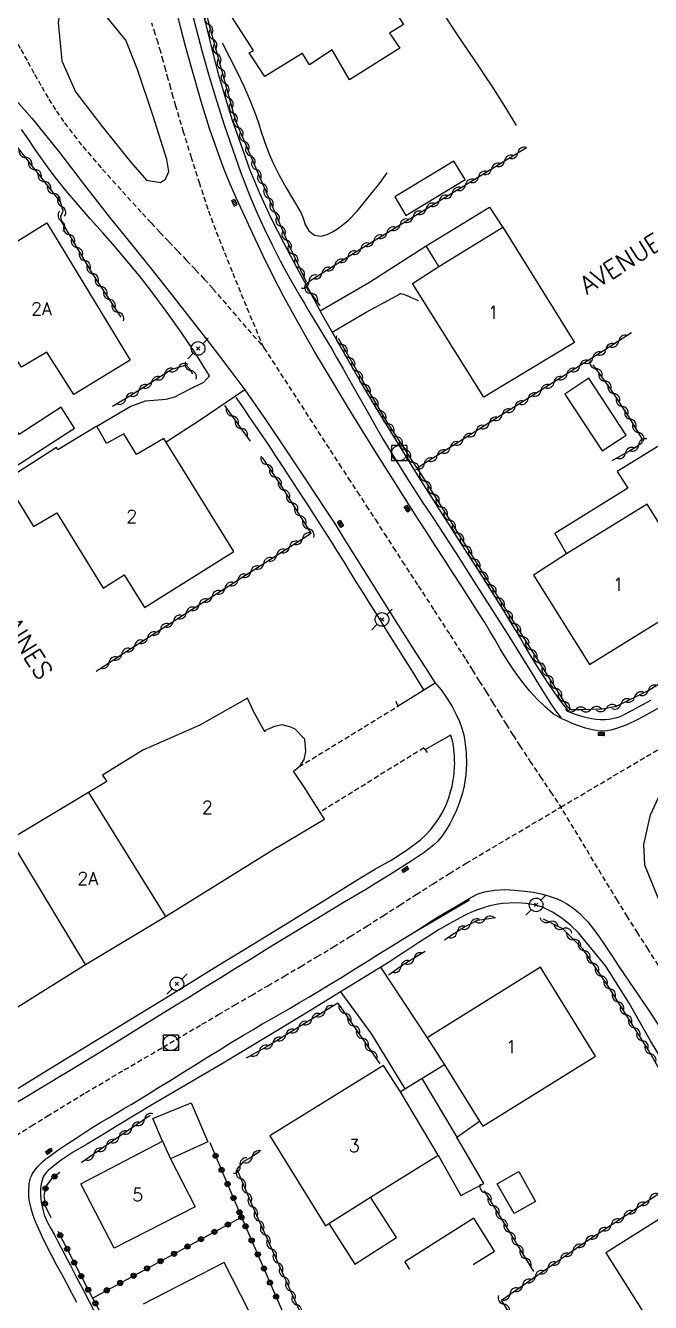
# Model space of a CAD drawing. Header units: millimetres. Extents: x 157000 to 158001, y 157000 to 158002.
# Drawn here: x 157609.3 to 157670.5, y 157477.9 to 157602.9 of the extents above; entities that cross this region are included whole.
import ezdxf
from ezdxf.enums import TextEntityAlignment as Align

# ---------------------------------------------------------------- set-up
doc = ezdxf.new("R2010")
doc.units = ezdxf.units.MM
doc.linetypes.add('DASHED', pattern=[0.75, 0.5, -0.25])
doc.layers.get('0').update_dxf_attribs({"linetype": 'CONTINUOUS'})
for name, color, linetype in [('W0001', 6, 'DASHED'), ('W0008', 7, 'CONTINUOUS'), ('W0014', 7, 'CONTINUOUS'), ('W0015', 2, 'CONTINUOUS'), ('W0017', 7, 'CONTINUOUS'), ('W0101', 7, 'CONTINUOUS'), ('W0104', 1, 'CONTINUOUS'), ('W0112', 1, 'DASHED'), ('W0300', 7, 'CONTINUOUS'), ('W0310', 3, 'CONTINUOUS'), ('W0323', 7, 'CONTINUOUS'), ('W0401', 7, 'CONTINUOUS'), ('W0420', 7, 'CONTINUOUS'), ('W0473', 7, 'CONTINUOUS'), ('W0515', 5, 'CONTINUOUS'), ('W0989', 7, 'CONTINUOUS'), ('W0991', 7, 'CONTINUOUS'), ('W1102', 7, 'CONTINUOUS')]:
    doc.layers.add(name, color=color, linetype=linetype)
doc.styles.get("Standard").update_dxf_attribs({"font": 'romans.shx', "width": 0.85})

# ---------------------------------------------------------------- blocks, each defined once
blk = doc.blocks.new('T401')
for p, q in [((-0.3, 0.3), (0, 0.3)), ((-0.3, -0.25), (-0.3, 0.3)), ((-0.3, 0.15), (0, 0.15)), ((-0.3, 0), (0, 0)), ((0, 0.3), (0, -0.25)), ((-0.3, -0.15), (0, -0.15)), ((-0.3, -0.25), (-0.3, -0.3)), ((-0.3, -0.3), (0, -0.3)), ((0, -0.3), (0, -0.25))]:
    blk.add_line(p, q)
blk = doc.blocks.new('T420')
for p, q in [((0.75, 0.75), (-0.75, 0.75)), ((-0.75, 0.75), (-0.75, -0.75)), ((0.75, 0.75), (0.75, -0.75)), ((0.75, -0.75), (-0.75, -0.75))]:
    blk.add_line(p, q)
blk.add_ellipse((0, 0), major_axis=(-0.53, 0.53), ratio=1, start_param=3.926991, end_param=10.210176)
blk = doc.blocks.new('T473')
for p, q in [((-0.166667, 0.166667), (0.166667, -0.166667)), ((-0.166667, -0.166667), (0.166667, 0.166667)), ((0.500001, 0.500001), (1.000002, 1.000002)), ((-1.000002, -1.000002), (-0.500001, -0.500001))]:
    blk.add_line(p, q)
blk.add_ellipse((0, 0), major_axis=(0.471405, 0.471405), ratio=1, start_param=5.4977871438, end_param=11.780972451)
blk = doc.blocks.new('t310o')
at = {"color": 0, "linetype": 'Continuous'}
for centre, start, end in [((-0.5, 0.38), 216.8699, 323.1304), ((0.5, -0.37), 36.8699, 143.1303)]:
    blk.add_arc(centre, 0.625, start, end, dxfattribs=at)
blk = doc.blocks.new('t323o')
at = {"color": 0, "linetype": 'Continuous'}
for radius in [0.25, 0.15]:
    blk.add_circle((0, 0), radius, dxfattribs=at)

msp = doc.modelspace()

# ---------------------------------------------------------------- linework, layer by layer
at = {"layer": 'W0001'}
for points in [[(157607.5, 157602.98), (157608.21, 157601.78), (157608.89, 157600.57), (157609.56, 157599.36), (157610.23, 157598.14), (157610.92, 157596.92), (157611.62, 157595.72), (157612.36, 157594.54), (157613.15, 157593.39), (157614.94, 157591.07), (157616.85, 157588.85), (157618.82, 157586.68), (157620.79, 157584.52), (157621.64, 157583.59), (157622.5, 157582.66), (157623.37, 157581.75), (157624.24, 157580.83), (157625.11, 157579.92), (157625.98, 157579.01), (157626.84, 157578.08), (157627.69, 157577.15), (157632.68, 157571.37)], [(157632.68, 157571.37), (157632.1, 157572.72), (157631.53, 157574.08), (157630.97, 157575.43), (157630.41, 157576.79), (157629.59, 157578.81), (157628.78, 157580.84), (157627.98, 157582.87), (157627.23, 157584.92), (157626.39, 157587.42), (157625.59, 157589.95), (157624.82, 157592.48), (157624.06, 157595.02), (157623.8, 157595.9), (157623.55, 157596.78), (157623.31, 157597.67), (157623.07, 157598.56), (157622.83, 157599.45), (157622.58, 157600.33), (157622.32, 157601.21), (157622.04, 157602.09), (157621.7, 157603.14)], [(157632.68, 157571.37), (157639.17, 157561.33), (157640.05, 157559.97), (157640.94, 157558.61), (157641.82, 157557.26), (157642.7, 157555.9), (157643.59, 157554.54), (157644.47, 157553.18), (157645.35, 157551.82), (157646.23, 157550.46), (157647.79, 157548.06), (157649.35, 157545.66), (157650.9, 157543.26), (157652.44, 157540.85), (157653.11, 157539.79), (157653.77, 157538.74), (157654.43, 157537.68), (157655.08, 157536.62), (157655.74, 157535.56), (157656.4, 157534.51), (157657.07, 157533.45), (157657.74, 157532.41), (157658.73, 157530.89), (157659.73, 157529.39), (157660.74, 157527.89), (157661.76, 157526.4)], [(157661.76, 157526.4), (157671.94, 157532.43)], [(157608.4, 157494.23), (157609.93, 157495.19), (157611.46, 157496.14), (157615.22, 157498.43), (157619.01, 157500.67), (157622.81, 157502.9), (157626.61, 157505.14), (157628.22, 157506.08), (157629.83, 157507.03), (157631.45, 157507.97), (157633.06, 157508.91), (157634.67, 157509.85), (157636.28, 157510.8), (157637.89, 157511.76), (157639.49, 157512.72), (157641.12, 157513.73), (157642.75, 157514.75), (157644.36, 157515.77), (157645.98, 157516.81), (157647.59, 157517.84), (157649.21, 157518.87), (157650.84, 157519.89), (157652.47, 157520.9), (157661.76, 157526.4)], [(157671.31, 157510.9), (157670.3, 157512.48), (157669.29, 157514.07), (157668.28, 157515.66), (157667.29, 157517.25), (157661.76, 157526.4)]]:
    msp.add_lwpolyline(points, dxfattribs=at)
at = {"layer": 'W0008'}
for points in [[(157661.01, 157535.52), (157660.21, 157536.23), (157659.45, 157536.97), (157658.73, 157537.76), (157658.05, 157538.58), (157657.45, 157539.38), (157656.88, 157540.2), (157656.34, 157541.05), (157655.82, 157541.9), (157655.32, 157542.76), (157654.81, 157543.62), (157654.3, 157544.48), (157653.77, 157545.33), (157652.91, 157546.66), (157652.05, 157548), (157651.18, 157549.34), (157650.32, 157550.67), (157649.46, 157552.01), (157648.59, 157553.35), (157647.73, 157554.69), (157646.88, 157556.03), (157645.36, 157558.42), (157643.84, 157560.81), (157642.34, 157563.22), (157640.86, 157565.63), (157639.26, 157568.29), (157637.68, 157570.95), (157636.13, 157573.64), (157634.64, 157576.35), (157633.59, 157578.39), (157632.57, 157580.44), (157631.59, 157582.51), (157630.64, 157584.59), (157630.01, 157585.99), (157629.39, 157587.4), (157628.8, 157588.81), (157628.26, 157590.25), (157627.36, 157592.85), (157626.53, 157595.48), (157625.77, 157598.12), (157625.05, 157600.78), (157624.59, 157602.52), (157624.14, 157604.28)], [(157630.81, 157567.25), (157632.83, 157564.33), (157634.82, 157561.39), (157636.8, 157558.44), (157638.75, 157555.47), (157639.64, 157554.09), (157640.52, 157552.7), (157641.4, 157551.3), (157642.27, 157549.9), (157643.14, 157548.5), (157644.01, 157547.1), (157644.89, 157545.7), (157645.77, 157544.3), (157646.68, 157542.88), (157647.59, 157541.45), (157648.51, 157540.03), (157649.43, 157538.61)]]:
    msp.add_lwpolyline(points, dxfattribs=at)
at = {"layer": 'W0014'}
for points in [[(157625.39, 157605.12), (157626.02, 157602.72), (157626.65, 157600.33), (157627.31, 157597.94), (157628.03, 157595.57), (157628.79, 157593.19), (157629.59, 157590.83), (157630.43, 157588.48), (157631.34, 157586.16), (157632.02, 157584.56), (157632.73, 157582.99), (157633.48, 157581.43), (157634.26, 157579.89), (157634.72, 157579.02), (157635.21, 157578.16), (157635.7, 157577.3), (157636.2, 157576.45), (157636.64, 157575.7), (157637.09, 157574.94), (157637.54, 157574.19), (157638, 157573.44), (157638.45, 157572.69), (157638.9, 157571.94), (157639.35, 157571.19), (157639.79, 157570.43), (157640.45, 157569.29), (157641.1, 157568.14), (157641.75, 157566.99), (157642.39, 157565.84), (157643.04, 157564.69), (157643.69, 157563.54), (157644.35, 157562.4), (157645.03, 157561.27), (157645.82, 157559.99), (157646.62, 157558.72), (157647.43, 157557.46), (157648.25, 157556.2), (157649.08, 157554.95), (157649.9, 157553.7), (157650.72, 157552.44), (157651.54, 157551.18), (157653.27, 157548.46), (157654.99, 157545.74), (157656.72, 157543.02), (157658.43, 157540.3), (157658.76, 157539.77), (157659.09, 157539.24), (157659.41, 157538.71), (157659.73, 157538.18), (157660.06, 157537.65), (157660.39, 157537.12), (157660.72, 157536.6), (157661.07, 157536.08), (157661.24, 157535.84), (157661.41, 157535.61), (157661.59, 157535.37), (157661.78, 157535.14)], [(157662.6, 157535.68), (157662.1, 157536.3), (157661.62, 157536.94), (157661.15, 157537.58), (157660.7, 157538.24), (157660.02, 157539.27), (157659.36, 157540.31), (157658.72, 157541.36), (157658.09, 157542.42), (157657.46, 157543.48), (157656.83, 157544.53), (157656.2, 157545.59), (157655.55, 157546.64), (157654.62, 157548.13), (157653.67, 157549.62), (157652.72, 157551.1), (157651.77, 157552.58), (157650.82, 157554.06), (157649.87, 157555.55), (157648.93, 157557.03), (157647.99, 157558.52), (157646.51, 157560.9), (157645.03, 157563.27), (157643.57, 157565.66), (157642.14, 157568.06), (157640.88, 157570.22), (157639.64, 157572.39), (157638.42, 157574.57), (157637.23, 157576.77), (157635.94, 157579.17), (157634.65, 157581.57), (157633.41, 157584), (157632.27, 157586.48), (157631.31, 157588.83), (157630.44, 157591.22), (157629.62, 157593.63), (157628.86, 157596.05), (157628.27, 157598.05), (157627.74, 157600.07), (157627.24, 157602.1), (157626.74, 157604.12)], [(157607.18, 157596.97), (157609.95, 157593.85), (157612.56, 157590.6), (157615.1, 157587.29), (157617.67, 157584.02), (157619.67, 157581.54), (157621.66, 157579.05), (157623.65, 157576.56), (157625.62, 157574.05), (157626.93, 157572.36), (157628.23, 157570.66), (157629.53, 157568.96), (157630.81, 157567.25)], [(157627.36, 157568.63), (157626, 157570.78), (157624.59, 157572.88), (157623.12, 157574.96), (157621.61, 157576.99), (157620.47, 157578.44), (157619.3, 157579.85), (157618.11, 157581.24), (157616.9, 157582.61), (157615.68, 157583.98), (157614.48, 157585.37), (157613.3, 157586.77), (157612.15, 157588.19), (157611.48, 157589.08), (157610.84, 157589.98), (157610.21, 157590.89), (157609.59, 157591.81), (157608.96, 157592.73)], [(157648.35, 157537.89), (157647.19, 157539.75), (157646.02, 157541.6), (157644.86, 157543.46), (157643.69, 157545.32), (157643.06, 157546.33), (157642.43, 157547.35), (157641.79, 157548.37), (157641.16, 157549.38), (157640.53, 157550.4), (157639.89, 157551.41), (157639.26, 157552.43), (157638.62, 157553.44), (157637.74, 157554.81), (157636.87, 157556.17), (157635.98, 157557.52), (157635.1, 157558.88), (157634.46, 157559.85), (157633.82, 157560.82), (157633.18, 157561.79), (157632.53, 157562.75), (157631.89, 157563.7), (157631.25, 157564.64), (157630.61, 157565.58), (157629.96, 157566.51)], [(157710.71, 157455.74), (157703.48, 157467.12), (157696.36, 157478.16), (157689.1, 157489.53), (157680.71, 157502.87), (157675.77, 157510.37), (157671.4, 157517.2), (157669.99, 157520.73), (157669.88, 157522.74), (157670.52, 157525.64), (157671.52, 157527.77), (157673.11, 157529.63), (157676.43, 157532.02), (157684.24, 157536.82), (157696.2, 157544.25), (157708.75, 157552.06), (157713.17, 157554.72)], [(157649.42, 157538.61), (157650.03, 157537.87), (157650.6, 157537.08), (157651.1, 157536.26), (157651.55, 157535.4), (157651.82, 157534.78), (157652.06, 157534.14), (157652.24, 157533.48), (157652.36, 157532.81), (157652.48, 157531.73), (157652.5, 157530.64), (157652.44, 157529.56), (157652.29, 157528.48), (157652.1, 157527.67), (157651.84, 157526.88), (157651.53, 157526.11), (157651.18, 157525.36), (157650.87, 157524.76), (157650.53, 157524.17), (157650.14, 157523.6), (157649.71, 157523.08), (157649.29, 157522.67), (157648.83, 157522.3), (157648.36, 157521.97), (157647.89, 157521.64), (157647.19, 157521.16), (157646.48, 157520.7), (157645.76, 157520.26), (157645.04, 157519.81), (157643.88, 157519.09), (157642.71, 157518.38), (157641.55, 157517.68), (157640.38, 157516.98), (157639.21, 157516.27), (157638.04, 157515.57), (157636.87, 157514.87), (157635.71, 157514.16), (157634.25, 157513.27), (157632.8, 157512.38), (157631.35, 157511.48), (157629.9, 157510.59), (157628.45, 157509.69), (157627, 157508.8), (157625.55, 157507.9), (157624.1, 157507.01), (157621.46, 157505.38), (157618.82, 157503.75), (157616.18, 157502.13), (157613.54, 157500.5), (157612.51, 157499.88), (157611.48, 157499.26), (157610.45, 157498.64), (157609.43, 157498.03), (157608.4, 157497.41)], [(157671.53, 157536.21), (157670.44, 157535.6), (157669.34, 157535), (157668.21, 157534.45), (157667.02, 157534.03), (157666.66, 157533.93), (157666.28, 157533.87), (157665.91, 157533.84), (157665.53, 157533.84), (157664.84, 157533.95), (157664.17, 157534.13), (157663.51, 157534.36), (157662.87, 157534.6), (157662.39, 157534.8), (157661.92, 157535.02), (157661.46, 157535.26), (157661.01, 157535.52)], [(157662.58, 157535.73), (157662.91, 157535.6), (157663.24, 157535.48), (157663.58, 157535.38), (157663.92, 157535.28), (157664.34, 157535.18), (157664.76, 157535.08), (157665.19, 157535), (157665.62, 157534.97), (157666.06, 157534.98), (157666.5, 157535.02), (157666.93, 157535.09), (157667.35, 157535.2), (157667.73, 157535.34), (157668.08, 157535.52), (157668.43, 157535.71), (157668.77, 157535.9), (157670.57, 157536.87)], [(157607.52, 157498.21), (157612.71, 157501.39), (157617.89, 157504.56), (157623.07, 157507.74), (157628.24, 157510.92), (157631.72, 157513.05), (157635.19, 157515.18), (157638.67, 157517.31), (157642.13, 157519.46), (157643.62, 157520.35), (157645.13, 157521.22), (157646.62, 157522.15), (157648.01, 157523.21), (157648.52, 157523.68), (157648.99, 157524.18), (157649.42, 157524.72), (157649.81, 157525.28), (157650.1, 157525.77), (157650.36, 157526.27), (157650.58, 157526.79), (157650.77, 157527.32), (157650.95, 157527.89), (157651.1, 157528.46), (157651.21, 157529.05), (157651.3, 157529.64), (157651.32, 157529.89), (157651.34, 157530.15), (157651.35, 157530.4), (157651.36, 157530.66), (157651.35, 157530.92), (157651.35, 157531.17), (157651.33, 157531.43), (157651.32, 157531.68), (157651.28, 157532.04), (157651.23, 157532.4), (157651.17, 157532.75), (157651.09, 157533.1), (157651.06, 157533.19), (157651.03, 157533.28), (157651, 157533.36), (157650.96, 157533.45)], [(157614.37, 157477.9), (157613.88, 157478.83), (157613.38, 157479.76), (157612.88, 157480.68), (157612.37, 157481.6), (157611.88, 157482.53), (157611.4, 157483.47), (157610.94, 157484.42), (157610.51, 157485.38), (157610.29, 157485.9), (157610.09, 157486.43), (157609.91, 157486.97), (157609.78, 157487.52), (157609.71, 157487.91), (157609.67, 157488.3), (157609.65, 157488.69), (157609.67, 157489.08), (157609.68, 157489.23), (157609.69, 157489.38), (157609.71, 157489.52), (157609.73, 157489.67), (157609.76, 157489.82), (157609.79, 157489.96), (157609.84, 157490.1), (157609.89, 157490.24), (157610.02, 157490.52), (157610.19, 157490.77), (157610.37, 157491.01), (157610.57, 157491.24), (157610.81, 157491.49), (157611.07, 157491.73), (157611.34, 157491.95), (157611.62, 157492.16), (157612.49, 157492.8), (157613.38, 157493.41), (157614.29, 157494), (157615.19, 157494.58), (157615.93, 157495.05), (157616.68, 157495.51), (157617.43, 157495.96), (157618.18, 157496.41), (157618.93, 157496.86), (157619.68, 157497.3), (157620.43, 157497.75), (157621.18, 157498.21), (157622.37, 157498.94), (157623.55, 157499.67), (157624.73, 157500.41), (157625.92, 157501.15), (157627.1, 157501.88), (157628.29, 157502.61), (157629.48, 157503.34), (157630.67, 157504.07), (157631.58, 157504.61), (157632.49, 157505.14), (157633.41, 157505.67), (157634.33, 157506.2), (157635.24, 157506.73), (157636.16, 157507.26), (157637.07, 157507.8), (157637.98, 157508.34), (157639.17, 157509.06), (157640.36, 157509.79), (157641.54, 157510.52), (157642.72, 157511.26), (157643.91, 157511.99), (157645.09, 157512.73), (157646.27, 157513.46), (157647.46, 157514.18), (157648.79, 157514.97), (157650.13, 157515.76), (157651.47, 157516.54), (157652.81, 157517.32)], [(157647.35, 157514.11), (157648.37, 157514.79), (157649.41, 157515.45), (157650.46, 157516.09), (157651.52, 157516.7), (157652.18, 157517.09), (157652.85, 157517.5), (157653.55, 157517.86), (157654.29, 157518.11), (157655.27, 157518.28), (157656.27, 157518.32), (157657.26, 157518.27), (157658.24, 157518.17), (157659.04, 157518.06), (157659.83, 157517.9), (157660.61, 157517.69), (157661.38, 157517.41), (157661.87, 157517.19), (157662.34, 157516.93), (157662.79, 157516.64), (157663.22, 157516.32), (157663.63, 157515.96), (157664.01, 157515.57), (157664.38, 157515.17), (157664.72, 157514.75), (157665.45, 157513.8), (157666.12, 157512.8), (157666.77, 157511.79), (157667.43, 157510.8), (157668.89, 157508.64), (157670.36, 157506.48), (157671.82, 157504.31)], [(157672.68, 157499.95), (157670.52, 157503.53), (157668.44, 157507.22), (157666.16, 157510.82), (157663.47, 157514.1), (157662.7, 157514.85), (157661.86, 157515.54), (157660.95, 157516.13), (157659.97, 157516.6), (157659.17, 157516.84), (157658.34, 157516.97), (157657.51, 157517.02), (157656.69, 157517.01), (157656.05, 157516.96), (157655.42, 157516.86), (157654.79, 157516.72), (157654.18, 157516.55), (157653.59, 157516.35), (157653.02, 157516.11), (157652.46, 157515.85), (157651.91, 157515.57), (157650.87, 157515.01), (157649.85, 157514.41), (157648.84, 157513.78), (157647.85, 157513.14), (157646.86, 157512.49), (157645.87, 157511.84), (157644.88, 157511.2), (157643.88, 157510.57), (157640.52, 157508.51), (157637.16, 157506.45), (157633.79, 157504.4), (157630.42, 157502.36), (157628.7, 157501.33), (157626.96, 157500.31), (157625.23, 157499.3), (157623.49, 157498.29), (157621.76, 157497.27), (157620.03, 157496.25), (157618.31, 157495.21), (157616.6, 157494.15), (157615.32, 157493.38), (157614.01, 157492.62), (157612.74, 157491.78), (157611.56, 157490.82), (157611.42, 157490.68), (157611.29, 157490.53), (157611.18, 157490.37), (157611.08, 157490.19), (157610.99, 157489.97), (157610.92, 157489.75), (157610.88, 157489.52), (157610.84, 157489.29), (157610.81, 157488.99), (157610.8, 157488.7), (157610.81, 157488.41), (157610.83, 157488.11), (157610.88, 157487.7), (157610.96, 157487.29), (157611.06, 157486.89), (157611.18, 157486.49), (157611.47, 157485.81), (157611.81, 157485.16), (157612.17, 157484.52), (157612.51, 157483.88), (157613.12, 157482.7), (157613.73, 157481.53), (157614.34, 157480.36), (157614.95, 157479.19), (157615.56, 157478.01), (157616.17, 157476.84)]]:
    msp.add_lwpolyline(points, dxfattribs=at)
at = {"layer": 'W0015'}
msp.add_lwpolyline([(157613.11, 157606.69), (157612.55, 157603.21), (157612.9, 157599.45), (157614.24, 157596.42), (157616.83, 157593.04), (157619.61, 157589.57), (157621.17, 157587.79), (157622.55, 157587.56), (157623.03, 157587.89), (157623.38, 157588.64), (157623.19, 157589.79), (157621.81, 157594.13), (157620.3, 157598.62), (157619.17, 157601.48), (157617.39, 157603.65), (157615.19, 157605.52)], close=True, dxfattribs=at)
at = {"layer": 'W0017'}
for points in [[(157638.2, 157575), (157643.01, 157577.8), (157648.57, 157581.35)], [(157639.37, 157572.89), (157642.7, 157574.85), (157645.67, 157576.46), (157646.07, 157576.67), (157646.35, 157576.6), (157646.67, 157576.49), (157647.77, 157575.99)], [(157616.31, 157563.7), (157619.6, 157565.63), (157621.07, 157566.17), (157623.1, 157566.32), (157623.96, 157566.56), (157625.4, 157567.3), (157626.81, 157568), (157627.36, 157568.63)], [(157630.81, 157567.25), (157626.33, 157564.22), (157623.1, 157562.12)], [(157645.84, 157536.31), (157649.44, 157538.58)], [(157650.96, 157533.45), (157648.49, 157532.04)], [(157644.14, 157510.73), (157644.11, 157510.72), (157648.67, 157503.82)], [(157646.51, 157498.82), (157643.23, 157504.18), (157640.2, 157508.32)]]:
    msp.add_lwpolyline(points, dxfattribs=at)
at = {"layer": 'W0101'}
for points in [[(157636.1, 157611.91), (157638.85, 157607.74), (157642, 157609.81), (157646.35, 157603.01), (157644.98, 157602.17), (157645.98, 157600.7), (157641.05, 157597.6), (157639.37, 157600.54), (157637.14, 157599.08), (157636.45, 157600.18), (157636.42, 157600.18), (157632.77, 157597.91), (157631.24, 157600.24), (157631.66, 157600.47), (157628.9, 157604.77), (157631.58, 157606.74), (157630.74, 157607.74), (157634.44, 157610.13), (157634.09, 157610.58)], [(157611.44, 157583.59), (157619.6, 157570.16), (157614.07, 157566.79), (157611.43, 157570.95), (157608.93, 157569.48), (157606.77, 157572.79), (157603.15, 157578.49)], [(157629.73, 157551.41), (157622.87, 157562.49), (157620.21, 157560.91), (157618.96, 157562.95), (157617.26, 157562), (157616.31, 157563.7), (157612.49, 157561.38), (157612.36, 157561.6), (157607.45, 157558.45), (157608.5, 157556.56), (157610.11, 157553.88), (157612.41, 157555.21), (157616.94, 157547.84), (157618.99, 157549.13), (157619, 157549.13), (157621, 157545.95)], [(157653.8, 157495.65), (157654.12, 157495.16), (157665.15, 157502.02), (157659.75, 157510.73), (157648.67, 157503.82), (157650.36, 157501.17)], [(157649.73, 157492.32), (157646.04, 157498.54), (157644.38, 157501.11), (157633.27, 157494.23), (157638.72, 157485.4), (157639.05, 157485.63), (157643.13, 157488.22)], [(157623.52, 157491.98), (157625.96, 157487.28), (157618.03, 157483.23), (157614.77, 157489.53), (157622.74, 157493.69)]]:
    msp.add_lwpolyline(points, close=True, dxfattribs=at)
for points in [[(157649.79, 157579.32), (157656.06, 157583.16)], [(157656.08, 157583.14), (157656.06, 157583.16), (157663.1, 157571.89), (157654.21, 157566.52)], [(157654.21, 157566.52), (157647.23, 157577.66), (157649.79, 157579.31)], [(157674.1, 157549.85), (157670.2, 157556.07), (157662.32, 157551.19)], [(157662.32, 157551.19), (157659.09, 157549.1), (157664.55, 157540.35)], [(157664.55, 157540.35), (157675.69, 157547.25), (157674.1, 157549.85)], [(157623.04, 157515.68), (157623.03, 157515.68), (157633.91, 157522.46), (157633.93, 157522.45), (157638.62, 157525.23), (157638.27, 157525.75), (157636.93, 157527.91), (157636.9, 157527.94), (157635.57, 157529.93), (157636.23, 157530.44), (157636.62, 157531.06), (157636.79, 157531.83), (157636.69, 157533.05), (157635.75, 157534.04), (157635.3, 157534.24), (157634.48, 157534.46), (157633.73, 157534.3), (157633.26, 157534.1), (157632.8, 157533.91), (157632.76, 157533.77), (157631.6, 157535.9), (157631.61, 157535.91), (157631.07, 157537.07), (157626.39, 157534.43), (157626.39, 157534.42), (157620.82, 157531.98), (157616.89, 157529.54), (157617.29, 157528.92), (157615.49, 157527.83)], [(157615.49, 157527.83), (157607.84, 157523.24)], [(157615.22, 157510.99), (157623.04, 157515.68)], [(157599.83, 157501.45), (157604.39, 157504.22), (157615.22, 157510.99)], [(157679.14, 157475.51), (157681.81, 157477.09), (157674.87, 157488.26), (157666.17, 157482.77), (157673.07, 157471.81), (157673.47, 157472.05)], [(157632.03, 157475.5), (157628.78, 157481.82), (157620.87, 157477.75)]]:
    msp.add_lwpolyline(points, dxfattribs=at)
at = {"layer": 'W0104'}
for points in [[(157651.29, 157589.64), (157645.5, 157586.15), (157646.59, 157584.33), (157652.39, 157587.83)], [(157662.15, 157566.84), (157665.81, 157561.28), (157668.15, 157562.82), (157664.48, 157568.38)], [(157607.1, 157558.93), (157614.15, 157563.5), (157612.83, 157565.55), (157608.71, 157562.88), (157607.98, 157564.1), (157607.71, 157563.94), (157605.8, 157567.57), (157603.83, 157566.54), (157605.38, 157562.7)], [(157657.64, 157490.72), (157659.28, 157487.8), (157657.17, 157486.61), (157655.53, 157489.53)]]:
    msp.add_lwpolyline(points, close=True, dxfattribs=at)
for points in [[(157649.79, 157579.31), (157648.57, 157581.35), (157654.76, 157585.13), (157656.08, 157583.14)], [(157675.24, 157559.23), (157672.96, 157562.76), (157667.28, 157559.27), (157668.3, 157557.61), (157661.15, 157553.17), (157662.32, 157551.19)], [(157650.36, 157501.17), (157646.05, 157498.53), (157646.04, 157498.54)], [(157648.15, 157499.82), (157651.57, 157494.09)], [(157622.21, 157496.08), (157625.55, 157497.46), (157627.18, 157493.64), (157623.52, 157491.98)], [(157622.74, 157493.69), (157621.79, 157495.91), (157622.21, 157496.08)], [(157649.73, 157492.32), (157651.96, 157488.38), (157654.21, 157489.56), (157651.57, 157494.09), (157653.8, 157495.65)], [(157639.05, 157485.63), (157641.58, 157481.65), (157645.65, 157484.25), (157643.13, 157488.22)]]:
    msp.add_lwpolyline(points, dxfattribs=at)
at = {"layer": 'W0112'}
for points in [[(157636.11, 157530.35), (157645.84, 157536.31), (157645.58, 157536.73)], [(157648.7, 157531.75), (157648.36, 157532.21), (157638.3, 157525.98)]]:
    msp.add_lwpolyline(points, dxfattribs=at)
at = {"layer": 'W0300'}
for points in [[(157650.5, 157603.69), (157651.04, 157602.85), (157651.59, 157602.02), (157652.14, 157601.2), (157652.7, 157600.38), (157653.26, 157599.55), (157653.82, 157598.73), (157654.37, 157597.9), (157654.92, 157597.07), (157655.55, 157596.09), (157656.17, 157595.11), (157656.78, 157594.12), (157657.39, 157593.13)], [(157628.58, 157601.23), (157629.32, 157599.83), (157630.03, 157598.42), (157630.7, 157596.98), (157631.34, 157595.53), (157631.63, 157594.79), (157631.91, 157594.04), (157632.17, 157593.28), (157632.42, 157592.52), (157632.67, 157591.76), (157632.94, 157591), (157633.22, 157590.26), (157633.54, 157589.52), (157634.17, 157588.26), (157634.87, 157587.03), (157635.59, 157585.82), (157636.3, 157584.61), (157636.53, 157584.07), (157636.73, 157583.43), (157637.08, 157582.81), (157637.64, 157582.39), (157638.27, 157582.3), (157638.88, 157582.45), (157639.41, 157582.73), (157639.87, 157583.01), (157640.91, 157583.79), (157641.81, 157584.73), (157642.62, 157585.74), (157643.41, 157586.72), (157643.76, 157587.15), (157644.1, 157587.58), (157644.43, 157588.03), (157644.74, 157588.49)]]:
    msp.add_lwpolyline(points, dxfattribs=at)
at = {"layer": 'W0310'}
for points in [[(157625.3, 157611.21), (157627.24, 157603.17), (157629.89, 157593.58), (157635.17, 157581.27), (157636.81, 157577.83)], [(157618.69, 157574.38), (157615.91, 157578.63), (157612.88, 157583.7), (157612.79, 157584.24), (157613.01, 157584.73), (157612.75, 157585.64), (157608.3, 157591.33), (157605.28, 157594.66), (157603.09, 157596.79), (157600.19, 157598), (157597.84, 157598.17), (157597.22, 157597.07), (157597.48, 157593.52), (157597.76, 157590.36), (157597.87, 157589.09)], [(157638.2, 157575.48), (157637.38, 157576.6), (157636.93, 157577.17), (157636.75, 157577.55), (157637.26, 157577.97), (157641.68, 157580.77), (157658.39, 157590.96)], [(157668.68, 157572.83), (157665.22, 157570.61), (157647.68, 157559.58), (157644.71, 157564.16), (157642.27, 157568.28), (157639.97, 157572.27)], [(157625.72, 157568.81), (157625.44, 157569.27), (157625.08, 157569.67), (157623.66, 157569.24), (157619.56, 157566.63), (157617.87, 157565.62)], [(157666.79, 157560.33), (157667.94, 157560.97), (157669.06, 157561.63), (157669.7, 157562.09), (157669.69, 157562.52), (157668.44, 157564.58), (157666.79, 157567.12), (157664.92, 157569.71)], [(157631.35, 157562.24), (157630.32, 157563.67), (157628.86, 157565.73)], [(157616.25, 157539.72), (157619.64, 157541.93), (157637.3, 157553.22), (157634.44, 157557.77), (157632.53, 157560.61)], [(157647.68, 157559.58), (157656.57, 157545.43), (157662.35, 157536.29), (157662.74, 157535.97), (157663.64, 157535.94), (157665.8, 157536.01), (157667.19, 157536.28), (157670.36, 157537.85), (157672.88, 157539.42)], [(157655.34, 157515.55), (157653.6, 157515.3), (157652.43, 157514.71), (157650.98, 157513.79), (157650.36, 157513.36)], [(157677.41, 157490.64), (157676.77, 157491.64), (157676.46, 157492.2), (157675.24, 157494.01), (157670.34, 157502.59), (157666.32, 157508.98), (157663.91, 157512.54), (157661.96, 157514.49), (157660.04, 157515.44)], [(157648.47, 157512.25), (157646.42, 157511.01), (157644.87, 157509.95)], [(157639.93, 157507.21), (157633.05, 157503.01), (157630.93, 157501.82)], [(157639.93, 157507.21), (157644.02, 157501.27)], [(157621.55, 157496.2), (157617.85, 157493.69), (157614.8, 157491.57)], [(157632.28, 157492.68), (157631.37, 157492.07), (157630.67, 157491.69), (157630.02, 157490.95), (157631.66, 157487.1), (157635.24, 157479.11), (157639.58, 157469.46)], [(157664.74, 157463.64), (157660.64, 157470.51), (157655.93, 157478.14), (157663.96, 157483.7), (157676.41, 157491.91)], [(157654.26, 157488.84), (157659.07, 157480.94)]]:
    msp.add_lwpolyline(points, dxfattribs=at)
at = {"layer": 'W0323'}
for points in [[(157627.4, 157493.57), (157630.49, 157486.26), (157641.04, 157461.97)], [(157612.7, 157490.64), (157611.89, 157490), (157611.37, 157489.31), (157611.14, 157488.42), (157611.27, 157487.37), (157611.83, 157486.21)], [(157615.97, 157478.37), (157630.49, 157486.26)], [(157612.51, 157484.9), (157615.84, 157478.46), (157619.03, 157472.54)]]:
    msp.add_lwpolyline(points, dxfattribs=at)
at = {"layer": 'W0515'}
for points in [[(157653.24, 157486.15), (157646.47, 157481.88), (157646.95, 157481.12)], [(157653.18, 157481.61), (157655.27, 157482.93), (157653.24, 157486.15)]]:
    msp.add_lwpolyline(points, dxfattribs=at)
at = {"layer": 'W1102'}
for points in [[(157615.49, 157527.83), (157623.03, 157515.68)], [(157615.22, 157510.99), (157607.84, 157523.24)]]:
    msp.add_lwpolyline(points, dxfattribs=at)

# ---------------------------------------------------------------- block references
at = {"layer": 'W0310'}
for p, rotation in [((157627.28, 157603.02), 285.457201559611), ((157627.68, 157601.57), 285.457201559611), ((157628.08, 157600.13), 285.457201559611), ((157628.48, 157598.68), 285.457201559611), ((157628.88, 157597.24), 285.457201559611), ((157629.28, 157595.79), 285.457201559611), ((157629.68, 157594.34), 285.457201559611), ((157630.17, 157592.93), 293.2042067557704), ((157630.76, 157591.55), 293.2042067557704), ((157609.34, 157590), 128.041336322242), ((157631.35, 157590.17), 293.2042067557704), ((157657.53, 157590.44), 31.3836793604156), ((157610.26, 157588.82), 128.041336322242), ((157631.94, 157588.79), 293.2042067557704), ((157654.97, 157588.88), 31.3836793604156), ((157656.25, 157589.66), 31.3836793604156), ((157611.19, 157587.64), 128.041336322242), ((157632.53, 157587.42), 293.2042067557704), ((157653.69, 157588.09), 31.3836793604156), ((157612.11, 157586.46), 128.041336322242), ((157651.13, 157586.53), 31.3836793604156), ((157652.41, 157587.31), 31.3836793604156), ((157612.88, 157585.2), 106.1779666479794), ((157633.12, 157586.04), 293.2042067557704), ((157649.85, 157585.75), 31.3836793604156), ((157612.86, 157583.77), 99.0697746028567), ((157633.72, 157584.66), 293.2042067557704), ((157647.29, 157584.19), 31.3836793604156), ((157648.57, 157584.97), 31.3836793604156), ((157613.61, 157582.47), 120.9554380879892), ((157634.31, 157583.28), 293.2042067557704), ((157644.73, 157582.63), 31.3836793604156), ((157646.01, 157583.41), 31.3836793604156), ((157614.38, 157581.19), 120.9554380879892), ((157634.9, 157581.9), 293.2042067557704), ((157643.45, 157581.85), 31.3836793604156), ((157615.15, 157579.9), 120.9554380879892), ((157635.52, 157580.54), 295.4769048173328), ((157640.89, 157580.27), 32.29754636997673), ((157642.17, 157581.06), 31.3836793604156), ((157636.16, 157579.18), 295.4769048173328), ((157639.63, 157579.47), 32.29754636997673), ((157615.92, 157578.62), 123.1672474830304), ((157637.1, 157577.85), 39.25874445565544), ((157638.36, 157578.67), 32.29754636997673), ((157616.75, 157577.36), 123.1672474830304), ((157637.31, 157576.69), 128.9062932018566), ((157617.57, 157576.1), 123.1672474830304), ((157618.39, 157574.85), 123.1672474830304), ((157640.31, 157571.68), 119.8821884919144), ((157667.42, 157572.02), 212.8253090728986), ((157641.06, 157570.38), 119.8821884919144), ((157664.89, 157570.4), 212.1604565425357), ((157666.16, 157571.21), 212.8253090728986), ((157624.3, 157569.43), 196.8060087185599), ((157625.52, 157569.14), 121.05625851429), ((157641.81, 157569.08), 119.8821884919144), ((157663.62, 157569.6), 212.1604565425357), ((157665.2, 157569.33), 125.8610963978798), ((157621.69, 157567.99), 212.3942852506075), ((157622.96, 157568.79), 212.3942852506075), ((157642.56, 157567.78), 120.631622691367), ((157661.08, 157568), 212.1604565425357), ((157662.35, 157568.8), 212.1604565425357), ((157666.08, 157568.11), 125.8610963978798), ((157619.15, 157566.39), 210.8490154636031), ((157620.43, 157567.19), 212.3942852506075), ((157643.33, 157566.49), 120.631622691367), ((157658.54, 157566.4), 212.1604565425357), ((157659.81, 157567.2), 212.1604565425357), ((157666.94, 157566.89), 122.8772299953746), ((157644.09, 157565.2), 120.631622691367), ((157657.27, 157565.61), 212.1604565425357), ((157667.76, 157565.63), 122.8772299953746), ((157629.6, 157564.68), 125.3875029653205), ((157644.87, 157563.92), 123.0207887454959), ((157654.73, 157564.01), 212.1604565425357), ((157656, 157564.81), 212.1604565425357), ((157668.57, 157564.37), 121.2572022607861), ((157630.47, 157563.46), 125.8024787964574), ((157645.68, 157562.66), 123.0207887454959), ((157653.46, 157563.21), 212.1604565425357), ((157669.34, 157563.08), 121.2572022607861), ((157646.5, 157561.4), 123.0207887454959), ((157650.92, 157561.61), 212.1604565425357), ((157652.19, 157562.41), 212.1604565425357), ((157669.37, 157561.85), 35.64761789773745), ((157632.98, 157559.94), 123.987729422061), ((157647.32, 157560.14), 123.0207887454959), ((157649.65, 157560.82), 212.1604565425357), ((157668.1, 157561.06), 30.38305047036938), ((157633.82, 157558.7), 123.987729422061), ((157648.38, 157560.02), 212.1604565425357), ((157634.65, 157557.45), 122.1430263960386), ((157648.48, 157558.31), 302.1126363378308), ((157635.45, 157556.18), 122.1430263960386), ((157649.28, 157557.04), 302.1126363378308), ((157636.24, 157554.91), 122.1430263960386), ((157650.08, 157555.77), 302.1126363378308), ((157637.04, 157553.64), 122.1430263960386), ((157650.87, 157554.49), 302.1126363378308), ((157636.46, 157552.68), 32.57226513347226), ((157651.67, 157553.22), 302.1126363378308), ((157635.19, 157551.87), 32.57226513347226), ((157652.47, 157551.95), 302.1126363378308), ((157632.66, 157550.25), 32.57226513347226), ((157633.93, 157551.06), 32.57226513347226), ((157653.27, 157550.68), 302.1126363378308), ((157631.4, 157549.45), 32.57226513347226), ((157654.06, 157549.41), 302.1126363378308), ((157628.87, 157547.83), 32.57226513347226), ((157630.14, 157548.64), 32.57226513347226), ((157654.86, 157548.14), 302.1126363378308), ((157627.61, 157547.02), 32.57226513347226), ((157655.66, 157546.87), 302.1126363378308), ((157625.08, 157545.41), 32.57226513347226), ((157626.34, 157546.22), 32.57226513347226), ((157656.46, 157545.6), 302.1126363378308), ((157623.82, 157544.6), 32.57226513347226), ((157657.26, 157544.33), 302.3338685984201), ((157621.29, 157542.98), 32.57226513347226), ((157622.55, 157543.79), 32.57226513347226), ((157658.06, 157543.07), 302.3338685984201), ((157618.76, 157541.36), 33.08377639296739), ((157620.02, 157542.18), 32.57226513347226), ((157658.86, 157541.8), 302.3338685984201), ((157617.51, 157540.54), 33.08377639296739), ((157659.66, 157540.53), 302.3338685984201), ((157660.47, 157539.26), 302.3338685984201), ((157661.27, 157538), 302.3338685984201), ((157670.33, 157537.83), 26.34112781313472), ((157662.07, 157536.73), 302.3338685984201), ((157667.64, 157536.5), 26.34112781313472), ((157668.98, 157537.17), 26.34112781313472), ((157663.22, 157535.96), 358.1626017924826), ((157664.72, 157535.98), 1.806503651338289), ((157666.21, 157536.09), 10.96818059443449), ((157651.6, 157514.19), 212.3614939284721), ((157652.89, 157514.95), 206.8797519169726), ((157654.3, 157515.4), 188.1438764814943), ((157660.61, 157515.16), 153.6749297420094), ((157661.95, 157514.49), 153.6749297420094), ((157663.01, 157513.43), 134.9706326116268), ((157647.38, 157511.59), 211.1077464841899), ((157664.04, 157512.34), 124.1080614717093), ((157646.11, 157510.8), 214.2640190113947), ((157664.88, 157511.1), 124.1080614717093), ((157665.72, 157509.86), 124.1080614717093), ((157666.55, 157508.61), 122.1871718184136), ((157638.66, 157506.43), 211.3450486939294), ((157640.62, 157506.21), 304.5724215999626), ((157667.35, 157507.34), 122.1871718184136), ((157637.38, 157505.65), 211.3450486939294), ((157641.47, 157504.98), 304.5724215999626), ((157668.15, 157506.07), 122.1871718184136), ((157634.82, 157504.09), 211.3450486939294), ((157636.1, 157504.87), 211.3450486939294), ((157642.32, 157503.74), 304.5724215999626), ((157668.95, 157504.8), 122.1871718184136), ((157633.54, 157503.31), 211.3450486939294), ((157643.17, 157502.51), 304.5724215999626), ((157669.75, 157503.53), 122.1871718184136), ((157632.24, 157502.56), 209.3963426172532), ((157670.53, 157502.25), 119.7290648555009), ((157620.98, 157495.81), 214.1733248587851), ((157618.5, 157494.13), 214.1733248587851), ((157619.74, 157494.97), 214.1733248587851), ((157617.26, 157493.28), 214.7644514947382), ((157616.03, 157492.43), 214.7644514947382), ((157630.34, 157491.31), 229.0328852243948), ((157631.54, 157492.18), 213.9652473647235), ((157630.42, 157490.01), 292.9825983994768), ((157631.01, 157488.63), 292.9825983994768), ((157654.38, 157488.63), 301.3526215195596), ((157670.44, 157487.98), 33.43224891199772), ((157631.59, 157487.25), 292.9825983994768), ((157655.16, 157487.35), 301.3526215195596), ((157669.19, 157487.15), 33.43224891199772), ((157632.2, 157485.88), 294.1809333457936), ((157655.95, 157486.06), 301.3526215195596), ((157666.69, 157485.5), 33.43224891199772), ((157667.94, 157486.32), 33.43224891199772), ((157632.82, 157484.51), 294.1809333457936), ((157656.73, 157484.78), 301.3526215195596), ((157664.18, 157483.85), 33.43224891199772), ((157665.44, 157484.67), 33.43224891199772), ((157633.43, 157483.14), 294.1809333457936), ((157657.51, 157483.5), 301.3526215195596), ((157662.95, 157483), 34.70888453756663), ((157634.05, 157481.78), 294.1809333457936), ((157658.29, 157482.22), 301.3526215195596), ((157661.72, 157482.14), 34.70888453756663), ((157634.66, 157480.41), 294.1809333457936), ((157659.25, 157480.43), 34.70888453756663), ((157660.48, 157481.29), 34.70888453756663), ((157635.28, 157479.04), 294.1659962154371), ((157658.02, 157479.58), 34.70888453756663), ((157635.89, 157477.67), 294.1659962154371), ((157656.18, 157477.74), 121.6724572430661), ((157656.78, 157478.73), 34.70888453756663)]:
    msp.add_blockref('t310o', p, dxfattribs=dict(at, rotation=rotation))
at = {"layer": 'W0323'}
for p, rotation in [((157627.95, 157492.26), 292.9134449762118), ((157628.54, 157490.88), 292.9134449762118), ((157612.18, 157490.23), 218.6772286788801), ((157629.12, 157489.5), 292.9134449762118), ((157611.3, 157489.06), 255.7375306228844), ((157629.7, 157488.12), 292.9134449762118), ((157611.24, 157487.58), 276.8211523648897), ((157629.15, 157485.53), 28.5008631891458), ((157630.29, 157486.73), 292.9134449762118), ((157630.47, 157486.25), 28.5008631891458), ((157612.73, 157484.48), 297.3068169891515), ((157627.83, 157484.82), 28.5008631891458), ((157630.88, 157485.36), 293.4857985257115), ((157613.42, 157483.15), 297.3068169891515), ((157625.2, 157483.38), 28.5008631891458), ((157626.52, 157484.1), 28.5008631891458), ((157631.48, 157483.98), 293.4857985257115), ((157614.1, 157481.81), 297.3068169891515), ((157622.56, 157481.95), 28.5008631891458), ((157623.88, 157482.67), 28.5008631891458), ((157632.08, 157482.61), 293.4857985257115), ((157619.92, 157480.52), 28.5008631891458), ((157621.24, 157481.24), 28.5008631891458), ((157632.68, 157481.23), 293.4857985257115), ((157614.79, 157480.48), 297.3068169891515), ((157618.61, 157479.81), 28.5008631891458), ((157633.27, 157479.85), 293.4857985257115), ((157615.48, 157479.15), 297.3068169891515), ((157617.29, 157479.09), 28.5008631891458), ((157633.87, 157478.48), 293.4857985257115), ((157616.18, 157477.82), 298.338288899129)]:
    msp.add_blockref('t323o', p, dxfattribs=dict(at, rotation=rotation))
at = {"layer": 'W0401'}
for p, rotation in [((157629.92, 157585.64), 24.10613178965017), ((157646.84, 157555.71), 32.44467261521186), ((157640.06, 157554.04), 212.5594521229811), ((157665.74, 157533.7), 89.08333328862561), ((157646.44, 157520.42), 121.8246646977821), ((157611.71, 157492.58), 306.8766122961492)]:
    msp.add_blockref('T401', p, dxfattribs=dict(at, rotation=rotation))
at = {"layer": 'W0420'}
for p in [(157645.93, 157561.05), (157623.56, 157503.31)]:
    msp.add_blockref('T420', p, dxfattribs=at)
at = {"layer": 'W0473'}
for p in [(157626.23, 157571.3), (157644.24, 157544.77), (157659.33, 157516.82), (157624.16, 157509.09)]:
    msp.add_blockref('T473', p, dxfattribs=at)

# ---------------------------------------------------------------- texts
at = {"layer": 'W0989'}
for s, rotation, p in [('AVENUE DES DUCS DE BRABANT', 31.7619, (157664.31, 157576.55)), ('AVENUE DES NEVELAINES', 302.0994, (157595.02, 157563.61))]:
    msp.add_text(s, height=1.75, rotation=rotation, dxfattribs=at).set_placement(p)
at = {"layer": 'W0991'}
for s, p in [('2A', (157610.9, 157575.19)), ('1', (157655.13, 157574.84)), ('2', (157619.74, 157554.86)), ('1', (157667.37, 157548.21)), ('2', (157627.14, 157526.38)), ('2A', (157615.43, 157519.41)), ('1', (157656.9, 157502.94)), ('3', (157641.52, 157493.25)), ('5', (157620.33, 157488.46))]:
    msp.add_text(s, height=1.25, dxfattribs=at).set_placement(p, align=Align.MIDDLE_CENTER)

doc.saveas('drawing.dxf')
